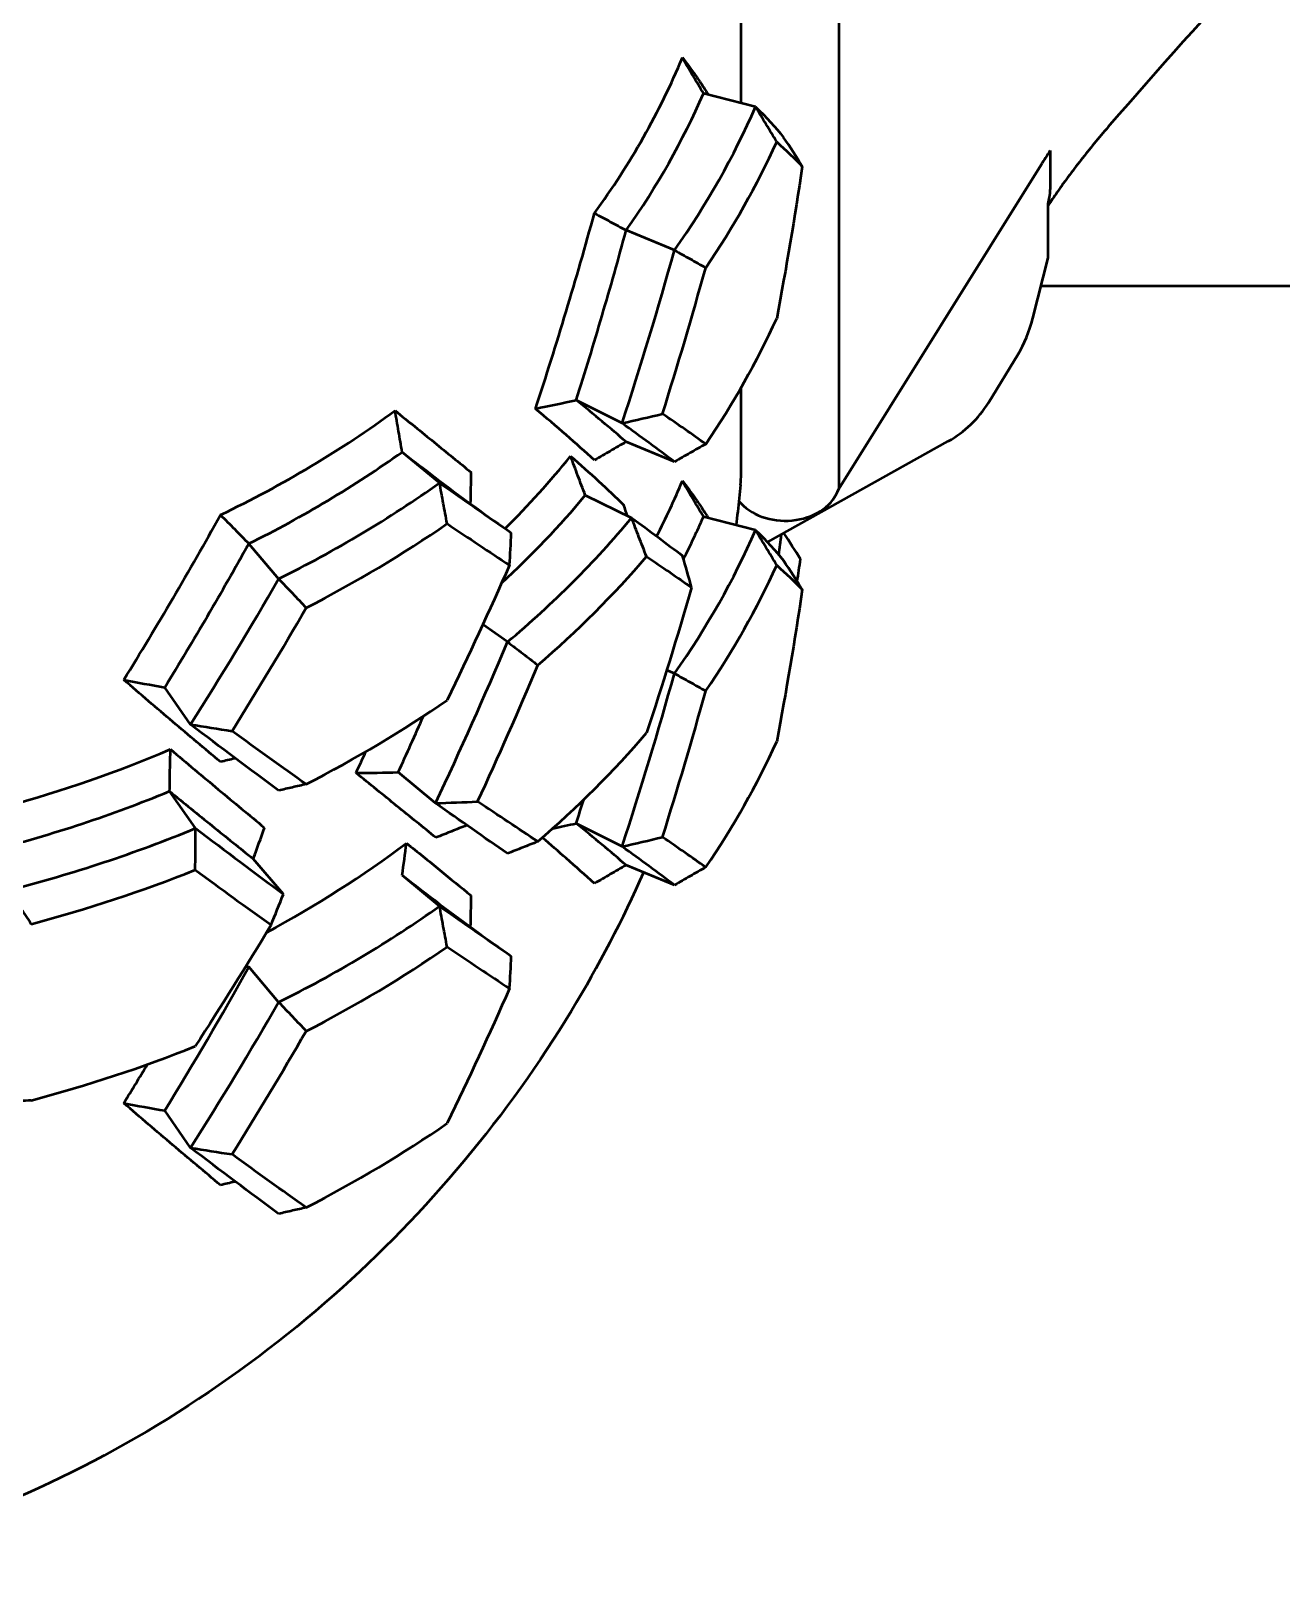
# Model space of a CAD drawing. Header units: millimetres. Extents: x 36 to 3196, y 27 to 5967.
# Drawn here: x 1785.28 to 1808.07, y 4139.94 to 4168.36 of the extents above; entities that cross this region are included whole.
import ezdxf

# ---------------------------------------------------------------- set-up
doc = ezdxf.new("R2010")
doc.units = ezdxf.units.MM
doc.layers.add('외형선(ISO)', color=7, linetype='Continuous', lineweight=50)

msp = doc.modelspace()

# ---------------------------------------------------------------- linework, layer by layer
at = {"layer": '외형선(ISO)'}
for p, q in [((1799.9946, 4172.7489), (1799.9946, 4160.0217)), ((1798.216, 4167.0512), (1798.216, 4171.9427)), ((1798.4787, 4166.984), (1797.5301, 4167.2264)), ((1803.8491, 4166.1864), (1803.8491, 4165.4793)), ((1799.9946, 4160.0217), (1803.6819, 4165.9251)), ((1803.8107, 4164.234), (1803.8107, 4165.2124)), ((1797.0011, 4164.3694), (1796.1212, 4164.7334)), ((1803.5311, 4163.1344), (1803.8107, 4164.234)), ((1841.0957, 4163.7178), (1803.6794, 4163.7178)), ((1802.7224, 4161.591), (1803.2655, 4162.4783)), ((1798.216, 4160.2924), (1798.216, 4161.8652)), ((1798.216, 4161.8085), (1798.216, 4161.8085)), ((1796.0466, 4161.2169), (1795.2111, 4161.6379)), ((1797.0011, 4160.5127), (1796.1212, 4160.8767)), ((1798.698, 4159.0478), (1801.9924, 4160.8894)), ((1792.7204, 4160.1316), (1792.0396, 4160.6927)), ((1795.376, 4159.9047), (1796.2195, 4159.4933)), ((1798.1756, 4159.7963), (1798.216, 4159.754)), ((1798.4787, 4159.2706), (1797.5301, 4159.513)), ((1789.243, 4159.0223), (1789.7873, 4158.3797)), ((1793.9582, 4157.2313), (1793.5076, 4157.5466)), ((1797.0011, 4156.656), (1796.8592, 4156.7147)), ((1788.1835, 4155.7277), (1787.7138, 4156.4039)), ((1792.6445, 4154.2928), (1791.9673, 4154.8564)), ((1788.2747, 4153.8367), (1787.8007, 4154.5112)), ((1796.0466, 4153.5035), (1795.2111, 4153.9244)), ((1789.8739, 4152.6379), (1789.3255, 4153.2785)), ((1792.0396, 4152.9793), (1792.7204, 4152.4182)), ((1797.0011, 4152.7993), (1796.1212, 4153.1633)), ((1789.7873, 4150.6663), (1789.243, 4151.3089)), ((1788.1835, 4148.0142), (1787.7138, 4148.6905))]:
    msp.add_line(p, q, dxfattribs=at)
msp.add_arc((1801.0165, 4162.6351), 2, 299.20458, 328.52987, dxfattribs=at)
for centre, major_axis, ratio, start_param, end_param in [((1778.0834, 4172.5169), (20, 0), 0.7660444, 5.7735919, 5.9756654), ((1778.0834, 4172.1955), (20.5, 0), 0.7660444, 5.7880261, 5.9612312), ((1778.0834, 4172.1955), (21.5, 0), 0.7660444, 5.7880261, 5.9612312), ((1778.0834, 4171.8741), (22, 0), 0.7660444, 5.8005159, 5.9487414), ((1750.4902, 4147.7882), (-54.2612, 0), 0.7660444, 3.5923752, 3.6065654), ((1821.723, 4159.3123), (20, 0), 0.7660444, 2.6763141, 2.6953066), ((1778.0834, 4168.6602), (22, 0), 0.7660444, 5.8005159, 5.9487414), ((1802.1863, 4164.5462), (-0.363, 2.6059), 0.5412571, 3.72422, 4.0664301), ((1778.0834, 4172.5169), (20, 0), 0.7660444, 5.2735919, 5.4756654), ((1779.6831, 4203.9985), (57.4367, 0), 0.7660444, 4.9727531, 4.9861451), ((1780.5975, 4201.0631), (54.2612, 0), 0.7660444, 5.0010993, 5.0152894), ((1778.0834, 4172.1955), (-20.5, 0), 0.7660444, 2.1464335, 2.3196385), ((1778.0834, 4168.6602), (20, 0), 0.7660444, 5.6257246, 5.7306654), ((1735.861, 4160.6153), (57.4367, 0), 0.7660444, 6.2634467, 6.2765043), ((1778.0834, 4172.1955), (-21.5, 0), 0.7660444, 2.1464335, 2.3196385), ((1778.0834, 4164.8034), (20, 0), 0.7660444, 5.9058306, 5.9756654), ((1799.0238, 4160.2055), (1, 0), 0.7660444, 3.7719774, 6.0409055), ((1778.0834, 4168.3388), (-20.5, 0), 0.7660444, 2.44825, 2.5746385), ((1740.4045, 4148.912), (57.4367, 0), 0.7660444, 0.2437383, 0.248319), ((1778.0834, 4168.3388), (-21.5, 0), 0.7660444, 2.4014335, 2.5746385), ((1778.0834, 4164.482), (20.5, 0), 0.7660444, 5.909186, 5.9612312), ((1778.0834, 4171.8741), (-22, 0), 0.7660444, 2.1589233, 2.3071487), ((1739.7998, 4160.674), (54.2612, 0), 0.7660444, 6.2339679, 6.248158), ((1778.0834, 4164.482), (21.5, 0), 0.7660444, 5.7880261, 5.9612312), ((1750.4032, 4140.7196), (-54.2612, 0), 0.7660444, 3.5900062, 3.6027202), ((1778.0834, 4168.0174), (-22, 0), 0.7660444, 2.4139233, 2.5621487), ((1744.1966, 4149.7298), (54.2612, 0), 0.7660444, 0.2057826, 0.2199727), ((1778.0834, 4164.1606), (22, 0), 0.7660444, 5.8005159, 5.9487414), ((1750.4902, 4140.0748), (-54.2612, 0), 0.7660444, 3.5923752, 3.6065654), ((1800.5979, 4199.2817), (57.4367, 0), 0.7660444, 4.4727531, 4.4861451), ((1778.0834, 4168.6602), (22, 0), 0.7660444, 5.3005159, 5.4487414), ((1799.5633, 4196.3698), (54.2612, 0), 0.7660444, 4.5010993, 4.5152894), ((1778.0834, 4164.8034), (22, 0), 0.7660444, 5.5555159, 5.7037414), ((1778.0834, 4168.6602), (20, 0), 0.7660444, 5.054989, 5.2206654), ((1778.0834, 4160.9467), (22, 0), 0.7660444, 5.8005159, 5.9487414), ((1790.3158, 4198.8372), (57.4367, 0), 0.7660444, 4.7277531, 4.7411451), ((1778.0834, 4168.3388), (-20.5, 0), 0.7660444, 1.8914335, 2.0646385), ((1790.2735, 4195.8195), (54.2612, 0), 0.7660444, 4.7560993, 4.7702894), ((1778.0834, 4168.3388), (-21.5, 0), 0.7660444, 1.8914335, 2.0646385), ((1734.0481, 4165.2294), (57.4367, 0), 0.7660444, 6.0081122, 6.0215043), ((1779.6831, 4196.2851), (57.4367, 0), 0.7660444, 4.9784563, 4.9861451), ((1778.0834, 4164.482), (20, 0), 0.7660444, 5.3239728, 5.4900991), ((1734.9287, 4157.6635), (57.4374, 0.0013), 0.7660434, 6.1764932, 6.1898851), ((1780.5975, 4193.3496), (54.2612, 0), 0.7660444, 5.0010993, 5.0152894), ((1778.0834, 4168.0174), (-22, 0), 0.7660444, 1.9039233, 2.0521487), ((1737.8789, 4164.525), (54.2612, 0), 0.7660444, 5.9789679, 5.993158), ((1735.8605, 4152.9019), (57.4371, 0), 0.7660444, 6.2634468, 6.2765043), ((1778.0834, 4164.482), (-21.5, 0), 0.7660444, 2.1464335, 2.3196385), ((1778.0834, 4164.1606), (-22, 0), 0.7660444, 2.1589233, 2.3071487), ((1739.7998, 4152.9605), (54.2612, 0), 0.7660444, 6.2339679, 6.248158), ((1797.2376, 4194.8796), (-57.4374, 0.0002), 0.7660352, 1.4301576, 1.4311567), ((1778.0834, 4164.8034), (22, 0), 0.7660444, 5.0455159, 5.1937414), ((1800.5979, 4191.5682), (57.4367, 0), 0.7660444, 4.4727531, 4.4861451), ((1778.0834, 4160.9467), (22, 0), 0.7660444, 5.3005159, 5.4487414), ((1799.5633, 4188.6563), (54.2612, 0), 0.7660444, 4.5010993, 4.5152894)]:
    msp.add_ellipse(centre, major_axis=major_axis, ratio=ratio, start_param=start_param, end_param=end_param, dxfattribs=at)
for points in [[(1810.5195, 4172.5204), (1808.4914, 4170.6791), (1806.7025, 4168.6769), (1804.9372, 4166.6528)], [(1797.5069, 4167.3767), (1797.5442, 4167.3188), (1797.5817, 4167.2611), (1797.6192, 4167.2037)], [(1798.4787, 4166.984), (1798.6751, 4166.7923), (1798.846, 4166.607), (1798.9907, 4166.4266)], [(1798.8645, 4166.3422), (1799.0382, 4166.1895), (1799.1938, 4166.0416), (1799.3311, 4165.8975)], [(1799.3311, 4165.8975), (1799.1938, 4164.9703), (1799.0382, 4164.0469), (1798.8645, 4163.1283)], [(1803.8095, 4165.214), (1803.8346, 4165.2893), (1803.8491, 4165.382), (1803.8491, 4165.4793)], [(1796.0466, 4161.2169), (1796.3876, 4162.257), (1796.7062, 4163.3083), (1797.0011, 4164.3694)], [(1796.7831, 4161.3889), (1797.0619, 4162.2692), (1797.3245, 4163.1571), (1797.5701, 4164.0519)], [(1797.0011, 4160.5127), (1796.7062, 4160.7371), (1796.3876, 4160.9714), (1796.0466, 4161.2169)], [(1797.5701, 4160.8379), (1797.3245, 4161.0145), (1797.0619, 4161.1978), (1796.7831, 4161.3889)], [(1792.0396, 4160.6927), (1792.2095, 4160.5617), (1792.3768, 4160.4329), (1792.5412, 4160.3063)], [(1792.5412, 4160.3063), (1793.0235, 4159.935), (1793.5061, 4159.5818), (1793.9862, 4159.2472)], [(1798.2067, 4160.0937), (1798.2129, 4160.1564), (1798.216, 4160.2227), (1798.216, 4160.2924)], [(1792.7204, 4160.1316), (1793.175, 4159.8125), (1793.6113, 4159.5085), (1794.0277, 4159.2183)], [(1796.2195, 4159.4933), (1796.5529, 4159.2516), (1796.8635, 4159.0209), (1797.1503, 4158.7998)], [(1797.5069, 4159.6632), (1797.5442, 4159.6053), (1797.5817, 4159.5477), (1797.6192, 4159.4902)], [(1792.8584, 4159.3873), (1793.2505, 4159.1239), (1793.6298, 4158.8714), (1793.9953, 4158.629)], [(1798.4787, 4159.2706), (1798.6751, 4159.0788), (1798.846, 4158.8936), (1798.9907, 4158.7131)], [(1798.9006, 4158.8222), (1798.9175, 4158.9444), (1798.9342, 4159.0667), (1798.9505, 4159.189)], [(1793.9953, 4158.629), (1793.6298, 4157.8001), (1793.2505, 4156.9813), (1792.8584, 4156.1734)], [(1796.4923, 4158.7894), (1796.7821, 4158.5929), (1797.0559, 4158.4046), (1797.313, 4158.2233)], [(1798.8645, 4158.6288), (1799.0382, 4158.476), (1799.1938, 4158.3282), (1799.3311, 4158.1841)], [(1799.2376, 4158.3312), (1799.2588, 4158.4674), (1799.2796, 4158.6037), (1799.3, 4158.7402)], [(1788.1835, 4155.7277), (1788.7314, 4156.5938), (1789.2667, 4157.4781), (1789.7873, 4158.3797)], [(1797.313, 4158.2233), (1797.0559, 4157.3332), (1796.7821, 4156.4504), (1796.4923, 4155.5754)], [(1799.3311, 4158.1841), (1799.1938, 4157.2568), (1799.0382, 4156.3335), (1798.8645, 4155.4148)], [(1788.9375, 4155.6081), (1789.3979, 4156.3438), (1789.8488, 4157.0921), (1790.2891, 4157.8527)], [(1792.6445, 4154.2928), (1793.1012, 4155.2575), (1793.5396, 4156.2375), (1793.9582, 4157.2313)], [(1793.4135, 4154.3227), (1793.7931, 4155.1409), (1794.1594, 4155.9695), (1794.5114, 4156.8079)], [(1796.0466, 4153.5035), (1796.3876, 4154.5435), (1796.7062, 4155.5948), (1797.0011, 4156.656)], [(1796.7831, 4153.6754), (1797.0619, 4154.5557), (1797.3245, 4155.4436), (1797.5701, 4156.3384)], [(1789.7873, 4154.523), (1789.2667, 4154.907), (1788.7314, 4155.3082), (1788.1835, 4155.7277)], [(1791.9673, 4154.8564), (1792.1232, 4155.1966), (1792.277, 4155.5387), (1792.4284, 4155.8826)], [(1790.2891, 4154.6388), (1789.8488, 4154.9495), (1789.3979, 4155.2724), (1788.9375, 4155.6081)], [(1791.1983, 4154.8434), (1791.2588, 4154.973), (1791.3191, 4155.1029), (1791.379, 4155.233)], [(1794.5114, 4153.594), (1794.1594, 4153.8269), (1793.7931, 4154.0696), (1793.4135, 4154.3227)], [(1795.2111, 4153.9244), (1795.2569, 4154.0685), (1795.3024, 4154.2127), (1795.3473, 4154.3572)], [(1793.9582, 4153.3746), (1793.5396, 4153.6663), (1793.1012, 4153.972), (1792.6445, 4154.2928)], [(1788.2747, 4153.8367), (1788.8212, 4153.4192), (1789.3549, 4153.02), (1789.8739, 4152.6379)], [(1797.0011, 4152.7993), (1796.7062, 4153.0237), (1796.3876, 4153.2579), (1796.0466, 4153.5035)], [(1797.5701, 4153.1245), (1797.3245, 4153.301), (1797.0619, 4153.4844), (1796.7831, 4153.6754)], [(1788.2689, 4153.0794), (1788.738, 4152.7314), (1789.1983, 4152.3965), (1789.6485, 4152.0739)], [(1792.0396, 4152.9793), (1792.2095, 4152.8483), (1792.3768, 4152.7195), (1792.5412, 4152.5929)], [(1792.5412, 4152.5929), (1793.0235, 4152.2215), (1793.5061, 4151.8684), (1793.9862, 4151.5338)], [(1792.7204, 4152.4182), (1793.175, 4152.0991), (1793.6113, 4151.795), (1794.0277, 4151.5048)], [(1789.6485, 4152.0739), (1789.1983, 4151.3251), (1788.738, 4150.5888), (1788.2689, 4149.8655)], [(1792.8584, 4151.6739), (1793.2505, 4151.4105), (1793.6298, 4151.158), (1793.9953, 4150.9155)], [(1787.7138, 4148.6905), (1788.2362, 4149.5462), (1788.7466, 4150.4193), (1789.243, 4151.3089)], [(1793.9953, 4150.9155), (1793.6298, 4150.0866), (1793.2505, 4149.2679), (1792.8584, 4148.4599)], [(1788.1835, 4148.0142), (1788.7314, 4148.8804), (1789.2667, 4149.7647), (1789.7873, 4150.6663)], [(1788.9375, 4147.8946), (1789.3979, 4148.6303), (1789.8488, 4149.3787), (1790.2891, 4150.1393)], [(1786.9654, 4148.8265), (1787.1102, 4149.0614), (1787.2541, 4149.2976), (1787.3971, 4149.5352)], [(1789.7873, 4146.8096), (1789.2667, 4147.1935), (1788.7314, 4147.5948), (1788.1835, 4148.0142)], [(1790.2891, 4146.9253), (1789.8488, 4147.2361), (1789.3979, 4147.559), (1788.9375, 4147.8946)]]:
    msp.add_open_spline(points, degree=3, dxfattribs=at)
for points, knots in [([(1797.5301, 4167.2264), (1797.4654, 4167.3347), (1797.401, 4167.4433), (1797.2726, 4167.6609), (1797.2088, 4167.77), (1797.1451, 4167.8793)], [-0.076514034, -0.076514034, -0.076514034, -0.076514034, -0.038256572, -0.038256572, 0, 0, 0, 0]), ([(1797.1451, 4167.8793), (1797.2293, 4167.7727), (1797.308, 4167.6675), (1797.425, 4167.5007), (1797.467, 4167.4385), (1797.5069, 4167.3767)], [0, 0, 0, 0, 0.1668914, 0.1668914, 0.26735747, 0.26735747, 0.26735747, 0.26735747]), ([(1798.8645, 4166.3422), (1798.7997, 4166.4487), (1798.7351, 4166.5554), (1798.6065, 4166.7694), (1798.5425, 4166.8766), (1798.4787, 4166.984)], [-0.075748954, -0.075748954, -0.075748954, -0.075748954, -0.037874481, -0.037874481, 0, 0, 0, 0]), ([(1804.9372, 4166.6528), (1804.8504, 4166.5533), (1804.7653, 4166.4531), (1804.5985, 4166.2515), (1804.5168, 4166.15), (1804.3567, 4165.9459), (1804.2784, 4165.8433), (1804.1253, 4165.6368), (1804.0504, 4165.533), (1803.9207, 4165.3479), (1803.8652, 4165.2668), (1803.8107, 4165.1855)], [2.56701529, 2.56701529, 2.56701529, 2.56701529, 2.59109389, 2.59109389, 2.61517249, 2.61517249, 2.63925109, 2.63925109, 2.66332968, 2.66332968, 2.68195472, 2.68195472, 2.68195472, 2.68195472]), ([(1794.4691, 4161.4824), (1794.6623, 4162.0687), (1794.8484, 4162.6587), (1795.2063, 4163.8459), (1795.378, 4164.4428), (1795.5423, 4165.043)], [0, 0, 0, 0, 0.20208427, 0.20208427, 0.40416661, 0.40416661, 0.40416661, 0.40416661]), ([(1795.5423, 4165.043), (1795.6392, 4164.9926), (1795.7359, 4164.9417), (1795.9289, 4164.8385), (1796.0252, 4164.7862), (1796.1212, 4164.7334)], [-0.076506661, -0.076506661, -0.076506661, -0.076506661, -0.038254012, -0.038254012, 0, 0, 0, 0]), ([(1795.2111, 4161.6379), (1795.3737, 4162.1486), (1795.5309, 4162.6621), (1795.8344, 4163.6941), (1795.9806, 4164.2126), (1796.1212, 4164.7334)], [0, 0, 0, 0, 0.17429753, 0.17429753, 0.34859475, 0.34859475, 0.34859475, 0.34859475]), ([(1797.0011, 4164.3694), (1797.0963, 4164.3176), (1797.1913, 4164.2652), (1797.381, 4164.1593), (1797.4756, 4164.1059), (1797.5701, 4164.0519)], [-0.07575024, -0.07575024, -0.07575024, -0.07575024, -0.03787562, -0.03787562, -0.000000987, -0.000000987, -0.000000987, -0.000000987]), ([(1792.0396, 4160.6927), (1792.0169, 4160.8181), (1791.9947, 4160.9436), (1791.9512, 4161.1949), (1791.93, 4161.3206), (1791.9093, 4161.4464)], [-0.076514052, -0.076514052, -0.076514052, -0.076514052, -0.038256572, -0.038256572, 0, 0, 0, 0]), ([(1791.9093, 4161.4464), (1792.1526, 4161.2498), (1792.3901, 4161.0579), (1792.8527, 4160.683), (1793.0777, 4160.5001), (1793.2964, 4160.3214)], [0, 0, 0, 0, 0.20208232, 0.20208232, 0.40416658, 0.40416658, 0.40416658, 0.40416658]), ([(1795.5423, 4160.5435), (1795.378, 4160.6932), (1795.2063, 4160.8462), (1794.8484, 4161.159), (1794.6623, 4161.3188), (1794.4691, 4161.4824)], [0, 0, 0, 0, 0.20208232, 0.20208232, 0.40416658, 0.40416658, 0.40416658, 0.40416658]), ([(1796.1212, 4160.8767), (1795.9806, 4160.9987), (1795.8344, 4161.1229), (1795.5309, 4161.3765), (1795.3737, 4161.5059), (1795.2111, 4161.6379)], [0, 0, 0, 0, 0.17429769, 0.17429769, 0.34859569, 0.34859569, 0.34859569, 0.34859569]), ([(1796.1212, 4160.8767), (1796.0252, 4160.8217), (1795.9289, 4160.7665), (1795.7359, 4160.6554), (1795.6392, 4160.5996), (1795.5423, 4160.5435)], [-0.076514052, -0.076514052, -0.076514052, -0.076514052, -0.038256572, -0.038256572, 0, 0, 0, 0]), ([(1795.1075, 4160.6192), (1795.2843, 4160.4639), (1795.4538, 4160.3119), (1795.7779, 4160.0143), (1795.9325, 4159.8687), (1796.0794, 4159.7259)], [0, 0, 0, 0, 0.20208232, 0.20208232, 0.40416658, 0.40416658, 0.40416658, 0.40416658]), ([(1795.376, 4159.9047), (1795.3304, 4160.0234), (1795.2853, 4160.1423), (1795.1958, 4160.3805), (1795.1514, 4160.4998), (1795.1075, 4160.6192)], [-0.076514621, -0.076514621, -0.076514621, -0.076514621, -0.038256636, -0.038256636, 0, 0, 0, 0]), ([(1797.5701, 4160.8379), (1797.4756, 4160.7842), (1797.381, 4160.7303), (1797.1913, 4160.6219), (1797.0963, 4160.5674), (1797.0011, 4160.5127)], [-0.075748955, -0.075748955, -0.075748955, -0.075748955, -0.037874481, -0.037874481, 0, 0, 0, 0]), ([(1792.8584, 4159.3873), (1792.8345, 4159.5112), (1792.811, 4159.6351), (1792.765, 4159.8832), (1792.7425, 4160.0074), (1792.7204, 4160.1316)], [-0.075748955, -0.075748955, -0.075748955, -0.075748955, -0.037874481, -0.037874481, 0, 0, 0, 0]), ([(1797.5301, 4159.513), (1797.4654, 4159.6213), (1797.401, 4159.7299), (1797.2726, 4159.9475), (1797.2088, 4160.0566), (1797.1451, 4160.1659)], [-0.076514052, -0.076514052, -0.076514052, -0.076514052, -0.038256572, -0.038256572, 0, 0, 0, 0]), ([(1797.1451, 4160.1659), (1797.2293, 4160.0593), (1797.308, 4159.954), (1797.425, 4159.7873), (1797.467, 4159.725), (1797.5069, 4159.6632)], [0, 0, 0, 0, 0.1668914, 0.1668914, 0.26735747, 0.26735747, 0.26735747, 0.26735747]), ([(1798.2067, 4160.0937), (1798.1987, 4160.0125), (1798.1904, 4159.9321), (1798.1639, 4159.688), (1798.1447, 4159.5246), (1798.124, 4159.3612)], [0, 0, 0, 0, 0.026641372, 0.026641372, 0.080453266, 0.080453266, 0.080453266, 0.080453266]), ([(1786.9654, 4156.5399), (1787.2671, 4157.0295), (1787.5651, 4157.5248), (1788.1527, 4158.527), (1788.4424, 4159.0337), (1788.7275, 4159.546)], [0, 0, 0, 0, 0.20208428, 0.20208428, 0.40416662, 0.40416662, 0.40416662, 0.40416662]), ([(1788.7275, 4159.546), (1788.8143, 4159.4597), (1788.9007, 4159.3729), (1789.0725, 4159.1983), (1789.158, 4159.1106), (1789.243, 4159.0223)], [-0.076508588, -0.076508588, -0.076508588, -0.076508588, -0.038254739, -0.038254739, 0, 0, 0, 0]), ([(1796.4923, 4158.7894), (1796.4461, 4158.9063), (1796.4003, 4159.0235), (1796.3094, 4159.2581), (1796.2643, 4159.3756), (1796.2195, 4159.4933)], [-0.075749059, -0.075749059, -0.075749059, -0.075749059, -0.037874523, -0.037874523, 0, 0, 0, 0]), ([(1798.8645, 4158.6288), (1798.7997, 4158.7352), (1798.7351, 4158.842), (1798.6065, 4159.0559), (1798.5425, 4159.1632), (1798.4787, 4159.2706)], [-0.075748954, -0.075748954, -0.075748954, -0.075748954, -0.037874481, -0.037874481, 0, 0, 0, 0]), ([(1787.7138, 4156.4039), (1787.975, 4156.8318), (1788.2332, 4157.264), (1788.7431, 4158.1369), (1788.9948, 4158.5775), (1789.243, 4159.0223)], [0, 0, 0, 0, 0.17429753, 0.17429753, 0.34859475, 0.34859475, 0.34859475, 0.34859475]), ([(1789.7873, 4158.3797), (1789.8718, 4158.2928), (1789.9558, 4158.2053), (1790.1231, 4158.0297), (1790.2063, 4157.9414), (1790.2891, 4157.8527)], [-0.075750121, -0.075750121, -0.075750121, -0.075750121, -0.037875544, -0.037875544, -0.000000975, -0.000000975, -0.000000975, -0.000000975]), ([(1793.9582, 4157.2313), (1794.051, 4157.1618), (1794.1435, 4157.0917), (1794.3279, 4156.9505), (1794.4198, 4156.8795), (1794.5114, 4156.8079)], [-0.075750239, -0.075750239, -0.075750239, -0.075750239, -0.037875619, -0.037875619, -0.000000987, -0.000000987, -0.000000987, -0.000000987]), ([(1797.0011, 4156.656), (1797.0963, 4156.6041), (1797.1913, 4156.5518), (1797.381, 4156.4459), (1797.4756, 4156.3924), (1797.5701, 4156.3384)], [-0.075750238, -0.075750238, -0.075750238, -0.075750238, -0.037875619, -0.037875619, -0.000000987, -0.000000987, -0.000000987, -0.000000987]), ([(1788.7275, 4155.0465), (1788.4424, 4155.2841), (1788.1527, 4155.5273), (1787.5651, 4156.025), (1787.2671, 4156.2795), (1786.9654, 4156.5399)], [0, 0, 0, 0, 0.20208231, 0.20208231, 0.40416658, 0.40416658, 0.40416658, 0.40416658]), ([(1787.8007, 4154.5112), (1787.8022, 4154.6387), (1787.8043, 4154.7662), (1787.8097, 4155.0211), (1787.813, 4155.1486), (1787.8169, 4155.2761)], [-0.076514052, -0.076514052, -0.076514052, -0.076514052, -0.038256572, -0.038256572, 0, 0, 0, 0]), ([(1787.8169, 4155.2761), (1788.1111, 4155.0266), (1788.4011, 4154.783), (1788.9723, 4154.3066), (1789.2533, 4154.074), (1789.5295, 4153.8466)], [0, 0, 0, 0, 0.20208232, 0.20208232, 0.40416658, 0.40416658, 0.40416658, 0.40416658]), ([(1788.9992, 4155.1094), (1788.995, 4155.1084), (1788.9908, 4155.1074), (1788.9007, 4155.0866), (1788.8143, 4155.0666), (1788.7275, 4155.0465)], [-0.040127911, -0.040127911, -0.040127911, -0.040127911, -0.038256572, -0.038256572, 0, 0, 0, 0]), ([(1790.2891, 4154.6388), (1790.2063, 4154.6198), (1790.1231, 4154.6006), (1789.9558, 4154.562), (1789.8718, 4154.5426), (1789.7873, 4154.523)], [-0.075748955, -0.075748955, -0.075748955, -0.075748955, -0.037874481, -0.037874481, 0, 0, 0, 0]), ([(1792.6544, 4153.6659), (1792.4237, 4153.853), (1792.1868, 4154.0444), (1791.7012, 4154.4367), (1791.4526, 4154.6376), (1791.1983, 4154.8434)], [0, 0, 0, 0, 0.20208231, 0.20208231, 0.40416658, 0.40416658, 0.40416658, 0.40416658]), ([(1787.8007, 4154.5112), (1788.0612, 4154.2972), (1788.3187, 4154.0876), (1788.8271, 4153.6768), (1789.0781, 4153.4756), (1789.3255, 4153.2785)], [0, 0, 0, 0, 0.17429769, 0.17429769, 0.34859569, 0.34859569, 0.34859569, 0.34859569]), ([(1788.2689, 4153.0794), (1788.2688, 4153.2056), (1788.2693, 4153.3318), (1788.2712, 4153.5842), (1788.2727, 4153.7105), (1788.2747, 4153.8367)], [-0.075748954, -0.075748954, -0.075748954, -0.075748954, -0.037874481, -0.037874481, 0, 0, 0, 0]), ([(1793.2184, 4153.8907), (1793.1254, 4153.8538), (1793.0319, 4153.8166), (1792.8439, 4153.7417), (1792.7493, 4153.7039), (1792.6544, 4153.6659)], [-0.07632808, -0.07632808, -0.07632808, -0.07632808, -0.038256572, -0.038256572, 0, 0, 0, 0]), ([(1796.1212, 4153.1633), (1795.9806, 4153.2852), (1795.8344, 4153.4095), (1795.5309, 4153.6631), (1795.3737, 4153.7924), (1795.2111, 4153.9244)], [0, 0, 0, 0, 0.17429769, 0.17429769, 0.34859569, 0.34859569, 0.34859569, 0.34859569]), ([(1792.1164, 4153.5656), (1792.3221, 4153.3993), (1792.5234, 4153.2365), (1792.9168, 4152.9174), (1793.109, 4152.7611), (1793.2964, 4152.6079)], [0.00000099, 0.00000099, 0.00000099, 0.00000099, 0.1732124, 0.1732124, 0.34642484, 0.34642484, 0.34642484, 0.34642484]), ([(1794.5114, 4153.594), (1794.4198, 4153.5579), (1794.3279, 4153.5215), (1794.1435, 4153.4484), (1794.051, 4153.4116), (1793.9582, 4153.3746)], [-0.075748955, -0.075748955, -0.075748955, -0.075748955, -0.037874481, -0.037874481, 0, 0, 0, 0]), ([(1795.5423, 4152.83), (1795.378, 4152.9798), (1795.2063, 4153.1327), (1794.8868, 4153.4119), (1794.7418, 4153.5369), (1794.5925, 4153.6641)], [0, 0, 0, 0, 0.20208232, 0.20208232, 0.36080408, 0.36080408, 0.36080408, 0.36080408]), ([(1796.4376, 4153.0323), (1796.0579, 4152.1681), (1795.6172, 4151.3238), (1793.968, 4148.6068), (1792.4905, 4146.8301), (1789.0318, 4143.7675), (1786.9839, 4142.4617), (1782.5951, 4140.616), (1780.1842, 4140.0627), (1777.8002, 4139.9402)], [0.3655405, 0.3655405, 0.3655405, 0.3655405, 0.6575929, 0.6575929, 1.3428172, 1.3428172, 2.0523492, 2.0523492, 2.7713162, 2.7713162, 2.7713162, 2.7713162]), ([(1796.1212, 4153.1633), (1796.0252, 4153.1083), (1795.9289, 4153.053), (1795.7359, 4152.9419), (1795.6392, 4152.8861), (1795.5423, 4152.83)], [-0.076514052, -0.076514052, -0.076514052, -0.076514052, -0.038256572, -0.038256572, 0, 0, 0, 0]), ([(1797.5701, 4153.1245), (1797.4756, 4153.0708), (1797.381, 4153.0168), (1797.1913, 4152.9084), (1797.0963, 4152.854), (1797.0011, 4152.7993)], [-0.075748955, -0.075748955, -0.075748955, -0.075748955, -0.037874481, -0.037874481, 0, 0, 0, 0]), ([(1784.8596, 4152.7082), (1784.9302, 4152.606), (1785.0003, 4152.5034), (1785.1396, 4152.2977), (1785.2088, 4152.1944), (1785.2774, 4152.0909)], [-0.075750117, -0.075750117, -0.075750117, -0.075750117, -0.037875542, -0.037875542, -0.000000975, -0.000000975, -0.000000975, -0.000000975]), ([(1792.8584, 4151.6739), (1792.8345, 4151.7977), (1792.811, 4151.9217), (1792.765, 4152.1698), (1792.7425, 4152.2939), (1792.7204, 4152.4182)], [-0.075749059, -0.075749059, -0.075749059, -0.075749059, -0.037874523, -0.037874523, 0, 0, 0, 0]), ([(1789.7873, 4150.6663), (1789.8718, 4150.5793), (1789.9558, 4150.4919), (1790.1231, 4150.3162), (1790.2063, 4150.228), (1790.2891, 4150.1393)], [-0.075750239, -0.075750239, -0.075750239, -0.075750239, -0.037875619, -0.037875619, -0.000000987, -0.000000987, -0.000000987, -0.000000987]), ([(1785.2774, 4148.877), (1785.2088, 4148.8728), (1785.1396, 4148.8686), (1785.0003, 4148.8601), (1784.9302, 4148.8558), (1784.8596, 4148.8515)], [-0.075748955, -0.075748955, -0.075748955, -0.075748955, -0.037874481, -0.037874481, 0, 0, 0, 0]), ([(1788.7275, 4147.333), (1788.4424, 4147.5707), (1788.1527, 4147.8138), (1787.5651, 4148.3116), (1787.2671, 4148.5661), (1786.9654, 4148.8265)], [0, 0, 0, 0, 0.20208232, 0.20208232, 0.40416658, 0.40416658, 0.40416658, 0.40416658]), ([(1788.9992, 4147.3959), (1788.995, 4147.3949), (1788.9908, 4147.394), (1788.9007, 4147.3731), (1788.8143, 4147.3531), (1788.7275, 4147.333)], [-0.040127911, -0.040127911, -0.040127911, -0.040127911, -0.038256572, -0.038256572, 0, 0, 0, 0]), ([(1790.2891, 4146.9253), (1790.2063, 4146.9063), (1790.1231, 4146.8872), (1789.9558, 4146.8486), (1789.8718, 4146.8291), (1789.7873, 4146.8096)], [-0.075748955, -0.075748955, -0.075748955, -0.075748955, -0.037874481, -0.037874481, 0, 0, 0, 0])]:
    msp.add_open_spline(points, degree=3, knots=knots, dxfattribs=at)

doc.saveas('drawing.dxf')
